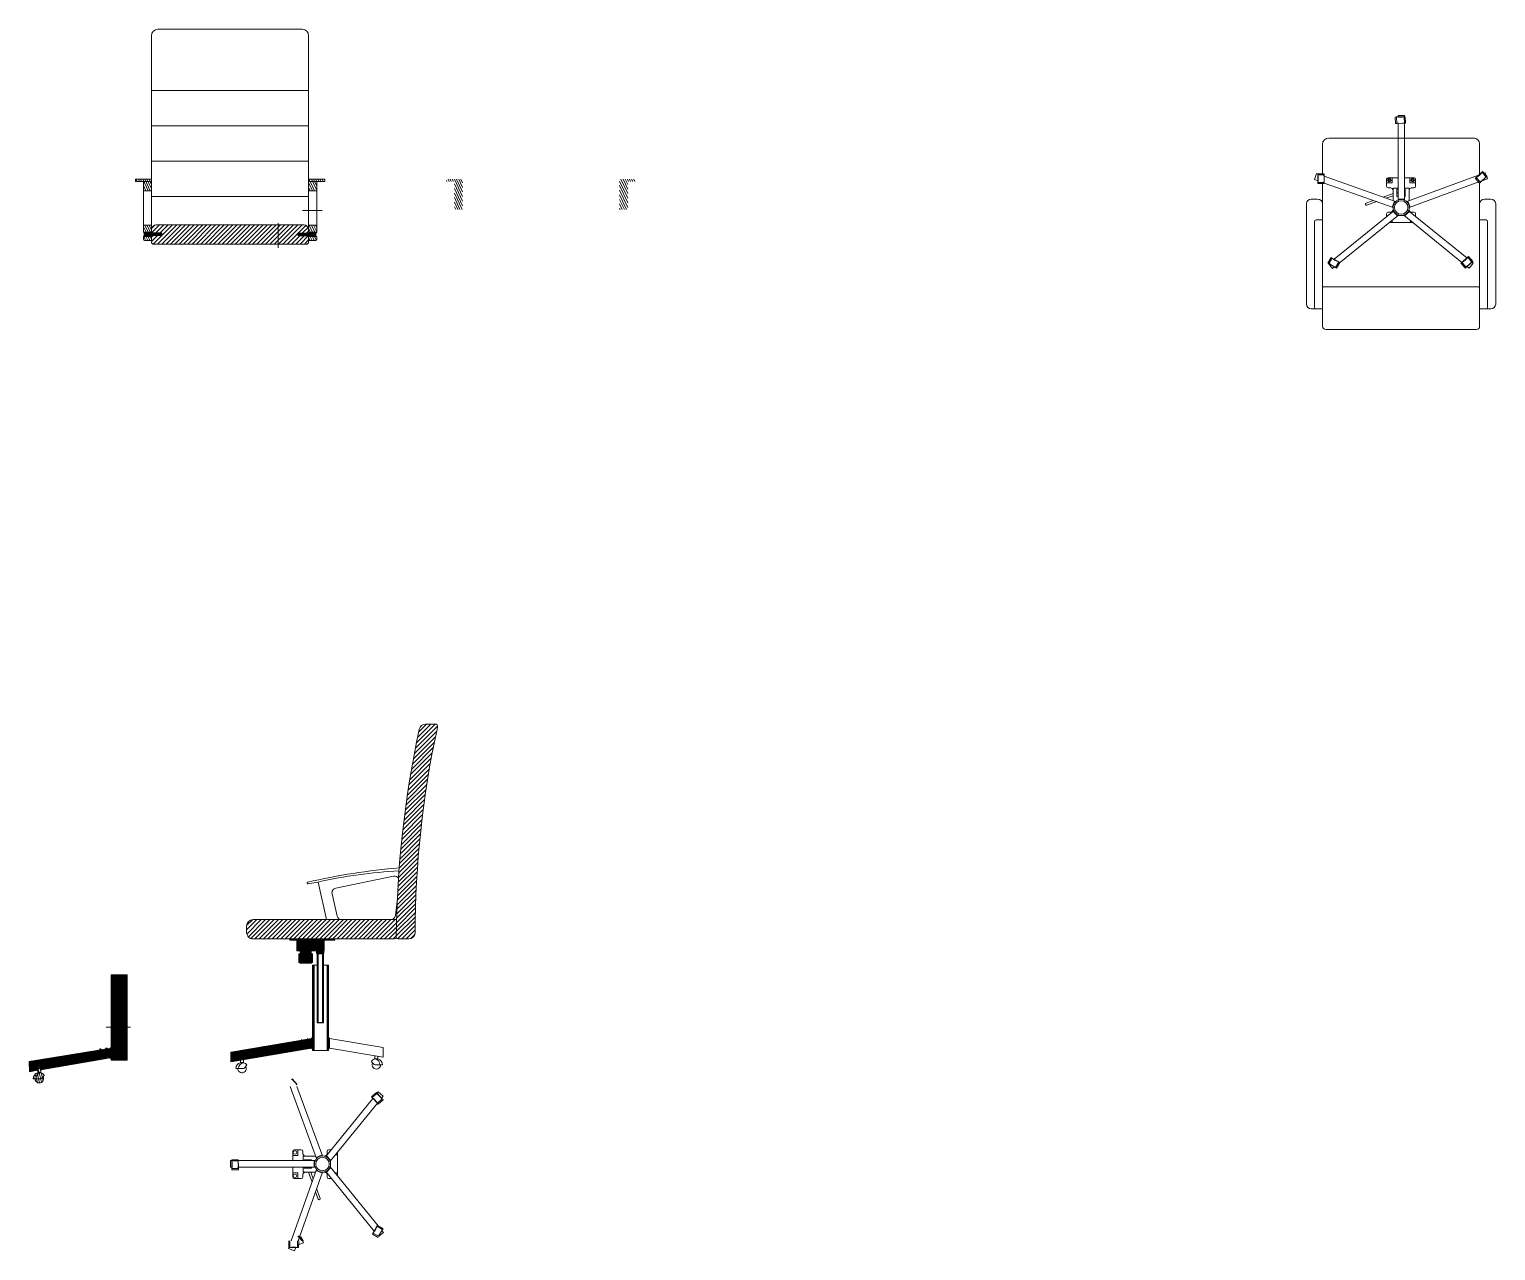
# Model space of a CAD drawing. Header units: millimetres. Extents: x 1212 to 3396, y 780 to 1892.
# Drawn here: x 2328.7 to 2785.8, y 796.3 to 1177.1 of the extents above; entities that cross this region are included whole.
import ezdxf

# ---------------------------------------------------------------- set-up
doc = ezdxf.new("R2010")
doc.units = ezdxf.units.MM
doc.linetypes.add('TRATTOPUNTO', pattern=[25.4, 12.7, -6.35, 0, -6.35])
for name, color, linetype, lineweight in [('A-FURN', 2, 'Continuous', 18), ('LINEE', 250, 'Continuous', 18), ('LINEE DI SEZIONE', 12, 'Continuous', 15)]:
    doc.layers.add(name, color=color, linetype=linetype, lineweight=lineweight)
doc.layers.add('DETTAGLI', color=4, linetype='TRATTOPUNTO')
pattern_1 = [(45, (302.1382, -89.3226), (-0.6735192, 0.6735192), [])]

msp = doc.modelspace()

# ---------------------------------------------------------------- hatches: boundary and pattern name
at = {"layer": 'LINEE DI SEZIONE', "transparency": 33554687}
h = msp.add_hatch(dxfattribs=at)
h.set_pattern_fill('ANSI31', color=256, scale=0.19, angle=70)
h.set_pattern_definition([(115, (120.4177, -130.47573), (-0.54673017, -0.25494447), [])])
h.paths.add_polyline_path([(2364.23, 1116.11), (2364.23, 1113.83), (2366.73, 1113.83), (2366.73, 1114.63), (2366.73, 1116.11)])
h.paths.add_polyline_path([(2366.73, 1112.52), (2364.23, 1112.52), (2364.23, 1111.6, 0.414214), (2364.53, 1111.3), (2366.73, 1111.3)])
h.paths.add_polyline_path([(2366.73, 1129.67), (2364.23, 1129.67), (2364.23, 1126.79), (2366.73, 1126.79)])
h.paths.add_polyline_path([(2366.73, 1130.37), (2361.73, 1130.37), (2361.73, 1129.67), (2366.73, 1129.67)])
h.paths.add_polyline_path([(2418.23, 1116.11), (2415.73, 1116.11), (2415.73, 1114.63), (2415.73, 1113.83), (2418.23, 1113.83)])
h.paths.add_polyline_path([(2418.23, 1112.52), (2415.73, 1112.52), (2415.73, 1111.3), (2417.93, 1111.3, 0.414214), (2418.23, 1111.6)])
h.paths.add_polyline_path([(2418.23, 1129.67), (2415.73, 1129.67), (2415.73, 1126.79), (2418.23, 1126.79)])
h.paths.add_polyline_path([(2420.73, 1130.37), (2415.73, 1130.37), (2415.73, 1129.67), (2420.73, 1129.67)])
h.paths.add_polyline_path([(2463.68, 1129.67), (2461.18, 1129.67), (2461.18, 1120.97), (2463.68, 1120.97)])
h.paths.add_polyline_path([(2463.68, 1130.37), (2458.68, 1130.37), (2458.68, 1129.67), (2463.68, 1129.67)])
h.paths.add_polyline_path([(2517.68, 1130.37), (2512.68, 1130.37), (2512.68, 1129.67), (2517.68, 1129.67)])
h.paths.add_polyline_path([(2515.18, 1129.67), (2512.68, 1129.67), (2512.68, 1120.97), (2515.18, 1120.97)])
h = msp.add_hatch(dxfattribs=at)
h.set_pattern_fill('ANSI31', color=256, scale=0.3)
h.set_pattern_definition([(45, (120.4177, -130.4757), (-0.6735192, 0.6735192), [])])
h.paths.add_polyline_path([(2415.73, 1114.63, 0.414214), (2414.23, 1116.13), (2368.23, 1116.13, 0.414214), (2366.73, 1114.63), (2366.73, 1113.52), (2370, 1113.52), (2370, 1112.83), (2366.73, 1112.83), (2366.73, 1112.62), (2366.73, 1110.82, 0.414286), (2367.43, 1110.12), (2415.03, 1110.13, 0.414142), (2415.73, 1110.83), (2415.73, 1112.52), (2415.73, 1112.62), (2415.73, 1112.83), (2413.16, 1112.83), (2412.46, 1112.83), (2412.46, 1113.52), (2415.73, 1113.52), (2415.73, 1113.72), (2415.73, 1113.83)])
at = {"layer": 'LINEE DI SEZIONE'}
h = msp.add_hatch(dxfattribs=at)
h.set_pattern_fill('ANSI31', color=256, scale=0.3)
h.set_pattern_definition(pattern_1)
h.paths.add_polyline_path([(2455.75, 958.84), (2455.9, 959.68, 0.467687), (2455.21, 960.5), (2452.17, 960.5, 0.352514), (2450.22, 958.93), (2450.2, 958.84, 0.049744), (2443.03, 894.04, 0.414214), (2443.53, 893.54), (2446.95, 893.54, 0.383262), (2448.94, 895.33, -0.05281)])
h = msp.add_hatch(dxfattribs=at)
h.set_pattern_fill('ANSI31', color=256, scale=0.3)
h.set_pattern_definition(pattern_1)
h.paths.add_polyline_path([(2443.13, 899.53), (2441.4, 899.53, -0.020374), (2441.28, 899.53), (2426.09, 899.53, -0.022356), (2425.96, 899.53), (2398.39, 899.53, 0.414214), (2396.39, 897.53), (2396.39, 895.53, 0.414283), (2398.39, 893.53), (2410.29, 893.53), (2412.03, 893.53), (2420.58, 893.54), (2422.67, 893.52), (2423.86, 893.53), (2442.53, 893.54, 0.414145), (2443.03, 894.04), (2443.03, 894.04, -0.004178)])
h = msp.add_hatch(dxfattribs=at)
h.set_pattern_fill('ANSI31', color=256, scale=0.1, angle=90)
h.paths.add_polyline_path([(2423.86, 893.53), (2422.67, 893.52), (2420.58, 893.54), (2420.58, 893.16), (2422.67, 893.16), (2423.86, 893.16)])
h.paths.add_polyline_path([(2412.03, 893.53), (2410.29, 893.53), (2409.9, 893.53), (2409.9, 893.15), (2410.26, 893.15), (2410.29, 893.15), (2411.18, 893.15), (2412.03, 893.15)])
h = msp.add_hatch(dxfattribs=at)
h.set_pattern_fill('ANSI31', color=256, scale=0.1, angle=90)
h.paths.add_polyline_path([(2420.51, 889.78), (2418.21, 889.78), (2418.21, 889.07), (2420.51, 889.07)])
h.paths.add_polyline_path([(2420.51, 889.07), (2418.21, 889.07), (2418.36, 888.9), (2420.36, 888.9)])
h.paths.add_polyline_path([(2416.45, 889.26), (2416.57, 889.38), (2416.45, 889.51), (2416.57, 889.64), (2416.45, 889.79), (2413.21, 889.79), (2413.08, 889.64), (2413.21, 889.51), (2413.08, 889.38), (2413.21, 889.26), (2413.08, 889.15), (2413.21, 889.04), (2413.08, 888.95), (2413.21, 888.84), (2416.45, 888.84), (2416.57, 888.95), (2416.45, 889.04), (2416.57, 889.15)])
h.paths.add_polyline_path([(2416.95, 888.84), (2416.71, 888.84), (2416.71, 886.24), (2416.95, 886.24)])
h.paths.add_polyline_path([(2416.71, 888.84), (2416.31, 888.84), (2416.31, 886.24), (2416.71, 886.24)])
h.paths.add_polyline_path([(2416.31, 888.84), (2415.91, 888.84), (2415.91, 886.24), (2416.31, 886.24)])
h.paths.add_polyline_path([(2415.91, 888.84), (2415.51, 888.84), (2415.51, 886.24), (2415.91, 886.24)])
h.paths.add_polyline_path([(2415.51, 888.84), (2415.11, 888.84), (2415.11, 886.24), (2415.51, 886.24)])
h.paths.add_polyline_path([(2415.11, 888.84), (2414.71, 888.84), (2414.71, 886.24), (2415.11, 886.24)])
h.paths.add_polyline_path([(2414.71, 888.84), (2414.31, 888.84), (2414.31, 886.24), (2414.71, 886.24)])
h.paths.add_polyline_path([(2414.31, 888.84), (2413.91, 888.84), (2413.91, 886.24), (2414.31, 886.24)])
h.paths.add_polyline_path([(2413.91, 888.84), (2413.51, 888.84), (2413.51, 886.24), (2413.91, 886.24)])
h.paths.add_polyline_path([(2413.51, 888.84), (2413.21, 888.84), (2413.11, 888.84), (2413.11, 886.24), (2413.51, 886.24)])
h.paths.add_polyline_path([(2413.11, 888.84), (2412.71, 888.84), (2412.71, 886.24), (2413.11, 886.24)])
h.paths.add_polyline_path([(2416.95, 886.24), (2416.71, 886.24), (2416.31, 886.24), (2415.91, 886.24), (2415.51, 886.24), (2412.71, 886.24), (2413.13, 886), (2416.52, 886)])
h.paths.add_polyline_path([(2420.58, 893.54), (2412.03, 893.53), (2412.03, 889.79), (2420.58, 889.79)])
h = msp.add_hatch(dxfattribs=at)
h.set_pattern_fill('ANSI31', color=256, scale=0.1, angle=90)
h.paths.add_polyline_path([(2420.36, 888.9), (2420.06, 888.9), (2420.06, 867.51), (2420.36, 867.51)])
h.paths.add_polyline_path([(2418.66, 888.9), (2418.36, 888.9), (2418.36, 867.51), (2418.66, 867.51)])
h.paths.add_polyline_path([(2420.36, 867.51), (2418.36, 867.51), (2418.52, 867.34), (2420.21, 867.34)])
h = msp.add_hatch(dxfattribs=at)
h.set_pattern_fill('ANSI31', color=256, scale=0.1, angle=90)
h.paths.add_polyline_path([(2359.19, 882.31), (2354.19, 882.31), (2354.19, 855.71), (2359.19, 855.71)])
h = msp.add_hatch(dxfattribs=at)
h.set_pattern_fill('ANSI31', color=256, scale=0.1, angle=90)
h.paths.add_polyline_path([(2417.45, 885.38), (2416.95, 885.38), (2416.95, 858.77), (2417.45, 858.77)])
h.paths.add_polyline_path([(2421.95, 885.38), (2421.45, 885.38), (2421.45, 858.77), (2421.95, 858.77)])
h = msp.add_hatch(dxfattribs=at)
h.set_pattern_fill('ANSI31', color=256, scale=0.1, angle=90)
h.paths.add_polyline_path([(2349.86, 858.19), (2350.57, 858.31), (2350.53, 858.57), (2350.44, 858.56), (2350.41, 858.76), (2350.32, 858.84), (2329.48, 855.48), (2329.48, 852.26), (2331.24, 852.56), (2331.24, 852.97, 0.297493), (2331.24, 853.08), (2331.24, 853.43), (2332.29, 853.61), (2332.29, 853.24, 0.304606), (2332.29, 853.13), (2332.29, 852.74), (2353.86, 856.41), (2354.19, 856.15), (2354.19, 856.25), (2353.86, 856.5), (2353.86, 856.55), (2350.23, 855.93)])
h.paths.add_polyline_path([(2352.31, 858.86), (2352.27, 859.07), (2352.19, 859.14), (2351.27, 858.99), (2351.21, 858.89), (2351.25, 858.69), (2351.15, 858.67), (2351.19, 858.41), (2352.44, 858.61), (2352.39, 858.88)])
h.paths.add_polyline_path([(2353.86, 859.31), (2354.19, 859.7), (2354.19, 859.8), (2353.86, 859.41), (2353.14, 859.29), (2353.08, 859.19), (2353.11, 858.99), (2353.02, 858.98), (2353.06, 858.71), (2353.86, 858.84)])
h = msp.add_hatch(dxfattribs=at)
h.set_pattern_fill('ANSI31', color=256, scale=0.1, angle=90)
h.paths.add_polyline_path([(2354.19, 859.7), (2353.86, 859.31), (2353.86, 856.5), (2354.19, 856.25)])
h = msp.add_hatch(dxfattribs=at)
h.set_pattern_fill('ANSI31', color=256, scale=0.1, angle=90)
h.paths.add_polyline_path([(2416.62, 862.47), (2391.46, 858.19), (2391.46, 855.19), (2416.62, 859.45)])
h.paths.add_polyline_path([(2416.95, 862.84), (2416.62, 862.45), (2416.62, 859.45), (2416.95, 859.2)])
h.paths.add_polyline_path([(2422.28, 862.47), (2421.95, 862.86), (2421.95, 859.21), (2422.28, 859.47)])
h = msp.add_hatch(dxfattribs=at)
h.set_pattern_fill('ANSI31', color=256, scale=0.1, angle=90)
h.paths.add_polyline_path([(2329.48, 855.48), (2328.65, 855.35), (2328.69, 852.12), (2329.48, 852.26)])
h = msp.add_hatch(dxfattribs=at)
h.set_pattern_fill('ANSI31', color=256, scale=0.1)
h.paths.add_polyline_path([(2352.44, 858.61), (2351.19, 858.41), (2351.47, 856.7), (2351.55, 856.15), (2352.8, 856.37)])
h.paths.add_polyline_path([(2353.86, 858.84), (2353.06, 858.71), (2353.34, 857), (2353.42, 856.47), (2353.86, 856.55)])
h.paths.add_polyline_path([(2350.57, 858.31), (2349.86, 858.19), (2350.23, 855.93), (2350.93, 856.05)])
h = msp.add_hatch(dxfattribs=at)
h.set_pattern_fill('ANSI31', color=256, scale=0.2, angle=60)
h.paths.add_polyline_path([(2332.93, 850.55, -0.047015), (2332.24, 849.93), (2330.45, 849.93, 1.280681)])
h.paths.add_polyline_path([(2333.33, 851.04, 0.174361), (2332.26, 851.77, 0.384622), (2330.65, 849.93), (2332.24, 849.93, 0.047015), (2332.93, 850.55, 0.031842)])
h.paths.add_polyline_path([(2332.26, 853.11, 0.464499), (2332.23, 853.14), (2331.3, 852.98, 0.36559), (2331.27, 852.96), (2331.27, 851.77, -0.131548), (2332.26, 851.77)])
h.paths.add_polyline_path([(2332.26, 851.77, 0.131548), (2331.27, 851.77, 0.339512), (2329.86, 849.93), (2330.45, 849.93), (2330.65, 849.93, -0.384622)])
h.paths.add_polyline_path([(2332.26, 853.58), (2331.27, 853.41), (2331.27, 853.11, 0.464499), (2331.31, 853.08), (2332.24, 853.23, 0.365654), (2332.26, 853.26)])

# ---------------------------------------------------------------- linework, layer by layer
at = {"layer": 'A-FURN'}
for p, q in [((2366.73, 1114.63), (2366.73, 1175.12)), ((2413.73, 1177.12), (2368.73, 1177.12)), ((2415.73, 1175.12), (2415.73, 1114.63)), ((2366.73, 1158.02), (2415.73, 1158.02)), ((2754.86, 1149.79), (2754.48, 1149.78)), ((2754.48, 1149.78), (2754.54, 1147.75)), ((2754.54, 1147.75), (2754.91, 1147.76)), ((2754.86, 1149.79), (2757.27, 1149.86)), ((2754.91, 1147.76), (2754.86, 1149.79)), ((2754.91, 1147.76), (2757.33, 1147.82)), ((2757.37, 1150.21), (2755.37, 1150.21)), ((2755.37, 1150.21), (2755.37, 1149.81)), ((2755.37, 1147.77), (2755.37, 1123.92)), ((2757.57, 1149.87), (2757.27, 1149.86)), ((2757.33, 1147.82), (2757.27, 1149.86)), ((2757.63, 1147.83), (2757.33, 1147.82)), ((2757.37, 1150.21), (2757.37, 1149.86)), ((2757.37, 1147.82), (2757.37, 1123.86)), ((2757.63, 1147.83), (2757.57, 1149.87)), ((2366.73, 1147.02), (2415.73, 1147.02)), ((2366.73, 1136.02), (2415.73, 1136.02)), ((2361.73, 1130.37), (2366.73, 1130.37)), ((2361.73, 1129.67), (2361.73, 1130.37)), ((2361.73, 1129.67), (2366.73, 1129.67)), ((2364.23, 1113.83), (2364.23, 1129.67)), ((2420.73, 1130.37), (2415.73, 1130.37)), ((2415.73, 1129.67), (2420.73, 1129.67)), ((2418.23, 1113.83), (2418.23, 1129.67)), ((2420.73, 1129.67), (2420.73, 1130.37)), ((2729.95, 1132.14), (2729.28, 1130.25)), ((2729.28, 1130.25), (2730.38, 1129.86)), ((2729.95, 1132.14), (2730.29, 1132.02)), ((2730.28, 1129.38), (2730.29, 1131.79)), ((2730.28, 1129.38), (2730.28, 1129)), ((2732.32, 1129.38), (2730.28, 1129.38)), ((2730.29, 1132.09), (2730.29, 1131.79)), ((2732.32, 1132.09), (2730.29, 1132.09)), ((2732.32, 1131.79), (2730.29, 1131.79)), ((2731.75, 1129.38), (2731.77, 1129.37)), ((2732.32, 1132.09), (2732.32, 1131.79)), ((2732.32, 1129.38), (2732.32, 1131.79)), ((2732.32, 1131.3), (2754.57, 1123.41)), ((2732.32, 1129), (2732.32, 1129.38)), ((2732.32, 1129.17), (2753.77, 1121.57)), ((2751.77, 1130.37), (2751.77, 1128.17)), ((2751.77, 1129.28), (2753.52, 1129.28)), ((2755.37, 1130.87), (2752.27, 1130.87)), ((2753.52, 1129.28), (2753.52, 1130.87)), ((2760.27, 1130.87), (2757.37, 1130.87)), ((2780.44, 1131.64), (2758.04, 1123.42)), ((2780.48, 1129.53), (2758.82, 1121.57)), ((2758.99, 1129.28), (2758.99, 1130.87)), ((2760.74, 1129.28), (2758.99, 1129.28)), ((2760.77, 1130.37), (2760.77, 1128.17)), ((2779.69, 1130.97), (2779.41, 1130.71)), ((2779.41, 1130.71), (2780.77, 1129.2)), ((2779.69, 1130.97), (2781.48, 1132.59)), ((2781.05, 1129.46), (2779.69, 1130.97)), ((2780.77, 1129.2), (2781.05, 1129.46)), ((2781.05, 1129.46), (2782.85, 1131.08)), ((2781.71, 1132.79), (2781.48, 1132.59)), ((2782.85, 1131.08), (2781.48, 1132.59)), ((2783.21, 1130.53), (2781.51, 1129.91)), ((2783.07, 1131.28), (2781.71, 1132.79)), ((2782.52, 1132.41), (2782.17, 1132.28)), ((2782.85, 1131.52), (2782.52, 1132.41)), ((2783.07, 1131.28), (2782.85, 1131.08)), ((2783.21, 1130.53), (2782.97, 1131.19)), ((2364.23, 1126.79), (2366.73, 1126.79)), ((2366.73, 1125.02), (2415.73, 1125.02)), ((2415.73, 1126.79), (2418.23, 1126.79)), ((2730.28, 1129), (2732.32, 1129)), ((2753.77, 1125.92), (2750.66, 1124.83)), ((2751.66, 1124.46), (2753.77, 1125.2)), ((2752.27, 1127.67), (2753.12, 1127.67)), ((2753.12, 1127.67), (2752.27, 1127.67)), ((2753.77, 1127.59), (2753.77, 1123.7)), ((2753.77, 1127.59), (2755.37, 1127.59)), ((2757.37, 1127.59), (2758.77, 1127.59)), ((2758.77, 1123.69), (2758.77, 1127.59)), ((2759.41, 1127.67), (2760.27, 1127.67)), ((2726.77, 1122.71), (2726.77, 1091.47)), ((2730.27, 1124.21), (2728.27, 1124.21)), ((2731.77, 1117.7), (2731.77, 1122.71)), ((2735.39, 1105.47), (2754.01, 1120.52)), ((2745.19, 1122.59), (2745.21, 1122.51)), ((2747.61, 1123.76), (2745.37, 1122.97)), ((2745.6, 1122.33), (2748.63, 1123.4)), ((2753.12, 1120.12), (2752.27, 1120.12)), ((2754.27, 1123.52), (2753.47, 1121.68)), ((2755.21, 1118.99), (2753.76, 1120.32)), ((2753.77, 1121.58), (2753.77, 1120.31)), ((2757.37, 1124.18), (2755.37, 1124.18)), ((2757.38, 1118.99), (2758.86, 1120.37)), ((2759.12, 1121.68), (2758.34, 1123.53)), ((2776.75, 1105.83), (2758.61, 1120.57)), ((2758.77, 1120.44), (2758.77, 1121.07)), ((2760.27, 1120.12), (2759.41, 1120.12)), ((2759.41, 1120.12), (2760.27, 1120.12)), ((2780.77, 1122.71), (2780.77, 1117.7)), ((2782.27, 1124.21), (2784.27, 1124.21)), ((2785.77, 1122.71), (2785.77, 1091.47)), ((2364.23, 1116.11), (2366.73, 1116.11)), ((2414.23, 1116.13), (2368.23, 1116.13)), ((2415.73, 1116.11), (2418.23, 1116.11)), ((2729.27, 1117.2), (2729.27, 1090.47)), ((2731.77, 1117.7), (2729.77, 1117.7)), ((2736.98, 1104.18), (2755.46, 1119.19)), ((2751.77, 1118.71), (2751.77, 1119.62)), ((2752.67, 1116.92), (2759.92, 1116.92)), ((2753.51, 1117.61), (2753.51, 1116.92)), ((2755.26, 1119.03), (2757.33, 1119.03)), ((2775.25, 1104.47), (2757.13, 1119.19)), ((2759.17, 1116.92), (2759.17, 1117.53)), ((2760.77, 1118.82), (2760.77, 1119.62)), ((2780.77, 1117.7), (2782.77, 1117.7)), ((2783.27, 1117.2), (2783.27, 1090.47)), ((2364.23, 1112.52), (2364.23, 1111.6)), ((2364.53, 1111.3), (2366.73, 1111.3)), ((2366.73, 1114.63), (2366.73, 1113.72)), ((2366.73, 1110.82), (2366.73, 1112.83)), ((2415.73, 1113.52), (2412.46, 1113.52)), ((2412.46, 1113.52), (2412.46, 1112.83)), ((2412.46, 1112.83), (2415.73, 1112.83)), ((2415.73, 1113.83), (2415.73, 1114.63)), ((2415.73, 1113.83), (2418.23, 1113.83)), ((2418.09, 1113.72), (2415.73, 1113.72)), ((2415.73, 1113.72), (2415.73, 1113.52)), ((2415.73, 1112.83), (2415.73, 1112.62)), ((2418.1, 1112.62), (2415.73, 1112.62)), ((2415.73, 1110.83), (2415.73, 1112.52)), ((2415.73, 1112.52), (2418.23, 1112.52)), ((2415.73, 1111.3), (2417.93, 1111.3)), ((2418.23, 1113.83), (2418.09, 1113.72)), ((2418.1, 1112.62), (2418.23, 1112.52)), ((2418.23, 1111.6), (2418.23, 1112.52)), ((2367.43, 1110.12), (2415.03, 1110.13)), ((2777.25, 1106.28), (2777.03, 1106.08)), ((2778.62, 1104.77), (2777.25, 1106.28)), ((2734.46, 1106.01), (2733.44, 1104.25)), ((2733.44, 1104.25), (2733.76, 1104.06)), ((2733.67, 1104.07), (2733.7, 1104.1)), ((2734.93, 1102.52), (2733.67, 1104.07)), ((2733.76, 1104.06), (2734.79, 1105.82)), ((2733.76, 1104.06), (2735.85, 1102.84)), ((2734.79, 1105.82), (2734.46, 1106.01)), ((2734.79, 1105.82), (2736.88, 1104.6)), ((2734.93, 1102.52), (2735.55, 1103.02)), ((2735.85, 1102.84), (2736.88, 1104.6)), ((2736.11, 1102.69), (2735.85, 1102.84)), ((2736.11, 1102.69), (2737.14, 1104.45)), ((2737.14, 1104.45), (2736.88, 1104.6)), ((2775.23, 1104.46), (2774.95, 1104.21)), ((2774.95, 1104.21), (2776.32, 1102.7)), ((2775.23, 1104.46), (2777.03, 1106.08)), ((2776.6, 1102.95), (2775.23, 1104.46)), ((2776.32, 1102.7), (2776.6, 1102.95)), ((2776.6, 1102.95), (2778.39, 1104.57)), ((2777.49, 1102.66), (2776.85, 1103.18)), ((2778.39, 1104.57), (2777.03, 1106.08)), ((2777.4, 1103.67), (2777.52, 1103.78)), ((2777.49, 1102.66), (2778.75, 1104.21)), ((2778.75, 1104.21), (2778.35, 1104.53)), ((2778.39, 1104.57), (2778.62, 1104.77)), ((2731.77, 1096.34), (2731.77, 1097.34)), ((2780.77, 1097.34), (2780.77, 1096.34)), ((2731.77, 1096.34), (2731.77, 1084.57)), ((2732.27, 1096.84), (2732.27, 1096.84)), ((2780.27, 1096.84), (2780.27, 1096.84)), ((2780.77, 1084.57), (2780.77, 1096.34)), ((2728.27, 1089.97), (2729.77, 1089.97)), ((2729.77, 1089.97), (2731.77, 1089.97)), ((2782.77, 1089.97), (2780.77, 1089.97)), ((2784.27, 1089.97), (2782.77, 1089.97)), ((2732.77, 1083.57), (2779.77, 1083.57)), ((2452.17, 960.5), (2455.21, 960.5)), ((2450.2, 958.84), (2450.22, 958.93)), ((2455.75, 958.84), (2455.9, 959.68)), ((2415.4, 910.65), (2418.74, 911.27)), ((2421.33, 899.53), (2418.74, 911.27)), ((2442.22, 913.07), (2424.19, 909.38)), ((2424.63, 900.66), (2423.04, 907.58)), ((2442.77, 900.82), (2443.38, 906.01)), ((2396.39, 895.53), (2396.39, 897.53)), ((2398.39, 899.53), (2443.13, 899.53)), ((2398.39, 893.53), (2410.29, 893.53)), ((2409.9, 893.15), (2409.9, 893.53)), ((2409.9, 893.15), (2410.26, 893.15)), ((2410.26, 893.15), (2410.29, 893.15)), ((2412.03, 893.53), (2410.29, 893.53)), ((2411.18, 893.15), (2410.29, 893.15)), ((2411.18, 893.15), (2412.03, 893.15)), ((2422.67, 893.52), (2420.58, 893.54)), ((2423.86, 893.16), (2420.58, 893.16)), ((2422.67, 893.16), (2420.58, 893.16)), ((2420.58, 891.42), (2420.58, 892.09)), ((2423.86, 893.53), (2422.63, 893.52)), ((2442.53, 893.54), (2423.86, 893.53)), ((2423.86, 893.53), (2423.86, 893.16)), ((2443.03, 895.71), (2443.03, 894.04)), ((2443.53, 893.54), (2446.95, 893.54)), ((2412.71, 888.84), (2416.95, 888.84)), ((2413.11, 888.84), (2413.11, 886.24)), ((2413.51, 888.84), (2413.51, 886.24)), ((2413.91, 888.84), (2413.91, 886.24)), ((2414.31, 888.84), (2414.31, 886.24)), ((2414.71, 888.84), (2414.71, 886.24)), ((2415.11, 888.84), (2415.11, 886.24)), ((2415.51, 888.84), (2415.51, 886.24)), ((2415.91, 888.84), (2415.91, 886.24)), ((2416.31, 888.84), (2416.31, 886.24)), ((2416.71, 888.84), (2416.71, 886.24)), ((2418.36, 888.9), (2418.21, 889.07)), ((2418.36, 867.51), (2418.36, 888.9)), ((2420.36, 888.9), (2418.36, 888.9)), ((2418.66, 867.51), (2418.66, 888.9)), ((2420.06, 867.51), (2420.06, 888.9)), ((2420.51, 889.07), (2420.36, 888.9)), ((2420.36, 867.51), (2420.36, 888.9)), ((2354.19, 855.71), (2354.19, 882.31)), ((2359.19, 882.31), (2359.19, 855.71)), ((2412.71, 886.24), (2416.95, 886.24)), ((2412.71, 886.24), (2413.13, 886)), ((2416.95, 886.24), (2416.52, 886)), ((2416.95, 885.38), (2416.95, 858.77)), ((2416.95, 885.38), (2418.36, 885.38)), ((2417.45, 885.38), (2417.45, 858.77)), ((2420.36, 885.38), (2421.95, 885.38)), ((2421.45, 885.38), (2421.45, 858.77)), ((2421.95, 858.77), (2421.95, 885.38)), ((2418.36, 867.51), (2418.52, 867.34)), ((2420.21, 867.34), (2418.52, 867.34)), ((2420.06, 867.51), (2418.66, 867.51)), ((2420.36, 867.51), (2420.21, 867.34)), ((2354.19, 859.8), (2353.86, 859.41)), ((2354.19, 859.7), (2353.86, 859.31)), ((2416.95, 862.84), (2416.62, 862.45)), ((2416.62, 862.45), (2416.62, 859.45)), ((2416.62, 859.45), (2416.95, 859.2)), ((2421.95, 862.86), (2422.28, 862.47)), ((2422.28, 859.47), (2421.95, 859.21)), ((2422.28, 862.47), (2422.28, 859.47)), ((2438.96, 856.63), (2438.96, 859.63)), ((2328.65, 855.35), (2350.32, 858.84)), ((2328.69, 852.12), (2328.65, 855.35)), ((2353.86, 856.41), (2332.29, 852.74)), ((2350.57, 858.31), (2349.86, 858.19)), ((2350.23, 855.93), (2349.86, 858.19)), ((2353.86, 856.55), (2350.23, 855.93)), ((2350.32, 858.84), (2350.41, 858.76)), ((2350.57, 858.31), (2350.93, 856.05)), ((2352.44, 858.61), (2351.19, 858.41)), ((2351.19, 858.41), (2351.55, 856.15)), ((2351.27, 858.99), (2351.21, 858.89)), ((2352.19, 859.14), (2352.27, 859.07)), ((2352.44, 858.61), (2352.8, 856.37)), ((2353.86, 858.84), (2353.06, 858.71)), ((2353.06, 858.71), (2353.42, 856.47)), ((2353.14, 859.29), (2353.08, 859.19)), ((2353.86, 859.31), (2353.86, 856.5)), ((2353.86, 856.5), (2354.19, 856.25)), ((2353.86, 856.41), (2354.19, 856.15)), ((2359.19, 855.71), (2354.19, 855.71)), ((2394.44, 855.7), (2394.44, 854.93)), ((2395.43, 854.93), (2395.43, 855.86)), ((2416.95, 858.77), (2418.13, 858.77)), ((2418.13, 858.77), (2421.95, 858.77)), ((2436.33, 857.08), (2436.33, 856.12)), ((2437.32, 856.12), (2437.32, 856.91)), ((2331.24, 852.56), (2328.69, 852.12)), ((2332.29, 853.61), (2331.24, 853.43)), ((2331.24, 853.08), (2331.24, 853.43)), ((2331.24, 852.56), (2331.24, 852.97)), ((2332.26, 853.58), (2331.27, 853.41)), ((2331.27, 853.11), (2331.27, 853.41)), ((2331.27, 852.96), (2331.27, 851.77)), ((2332.23, 853.14), (2331.3, 852.98)), ((2332.24, 853.23), (2331.31, 853.08)), ((2332.26, 853.58), (2332.26, 853.26)), ((2332.26, 853.11), (2332.26, 851.77)), ((2332.29, 853.24), (2332.29, 853.61)), ((2332.29, 852.74), (2332.29, 853.13)), ((2393.02, 853.08), (2393.62, 853.08)), ((2393.62, 853.08), (2395.41, 853.08)), ((2438.15, 854.27), (2436.35, 854.27)), ((2438.15, 854.27), (2438.74, 854.27)), ((2330.45, 849.93), (2329.86, 849.93)), ((2330.45, 849.93), (2332.24, 849.93)), ((2409.97, 847.48), (2418.19, 825.09)), ((2412.16, 848.1), (2410.54, 849.89)), ((2412.08, 847.53), (2420.04, 825.86)), ((2436.84, 845.66), (2435.33, 844.3)), ((2437.04, 845.44), (2436.84, 845.66)), ((2437.4, 845.8), (2437.08, 845.4)), ((2438.96, 844.54), (2437.4, 845.8)), ((2435.78, 843.8), (2421.04, 825.65)), ((2437.14, 842.3), (2422.42, 824.18)), ((2435.33, 844.3), (2435.53, 844.07)), ((2437.04, 845.44), (2435.53, 844.07)), ((2437.15, 842.28), (2435.53, 844.07)), ((2438.66, 843.64), (2437.04, 845.44)), ((2438.66, 843.64), (2437.15, 842.28)), ((2437.15, 842.28), (2437.4, 842)), ((2437.4, 842), (2438.91, 843.36)), ((2437.94, 844.44), (2437.83, 844.57)), ((2438.96, 844.54), (2438.44, 843.89)), ((2438.91, 843.36), (2438.66, 843.64)), ((2411.25, 827.81), (2413.44, 827.81)), ((2412.34, 827.79), (2412.34, 826.04)), ((2422.8, 827.81), (2422, 827.81)), ((2391.4, 824.41), (2391.4, 822.41)), ((2391.4, 824.41), (2391.75, 824.41)), ((2393.78, 824.68), (2391.75, 824.62)), ((2391.75, 824.62), (2391.75, 824.32)), ((2393.79, 824.37), (2391.75, 824.32)), ((2391.82, 821.9), (2391.75, 824.32)), ((2393.78, 824.68), (2393.79, 824.37)), ((2393.79, 824.41), (2417.76, 824.41)), ((2393.86, 821.96), (2393.79, 824.37)), ((2410.75, 827.31), (2410.75, 824.41)), ((2412.34, 826.04), (2410.75, 826.04)), ((2413.94, 826.46), (2413.94, 827.31)), ((2417.93, 825.81), (2414.03, 825.81)), ((2414.03, 824.41), (2414.03, 825.81)), ((2417.44, 824.41), (2417.44, 822.41)), ((2419.93, 826.16), (2418.08, 825.39)), ((2421.17, 825.81), (2420.55, 825.81)), ((2422.62, 824.42), (2421.25, 825.9)), ((2421.5, 827.31), (2421.5, 826.46)), ((2421.5, 826.46), (2421.5, 827.31)), ((2422.58, 822.31), (2422.58, 824.38)), ((2424.69, 826.22), (2424.08, 826.22)), ((2424.69, 819.71), (2424.69, 826.97)), ((2391.4, 822.41), (2391.81, 822.41)), ((2393.86, 821.96), (2391.82, 821.9)), ((2391.82, 821.9), (2391.83, 821.52)), ((2391.83, 821.52), (2393.87, 821.58)), ((2393.84, 822.41), (2417.69, 822.41)), ((2393.87, 821.58), (2393.86, 821.96)), ((2410.32, 799.37), (2418.2, 821.62)), ((2410.75, 822.41), (2410.75, 819.31)), ((2412.34, 820.57), (2410.75, 820.57)), ((2411.25, 818.81), (2413.44, 818.81)), ((2412.34, 818.82), (2412.34, 820.57)), ((2412.44, 799.37), (2420.04, 820.82)), ((2413.94, 819.31), (2413.94, 820.17)), ((2413.94, 820.17), (2413.94, 819.31)), ((2414.03, 820.81), (2414.03, 822.41)), ((2414.03, 820.81), (2417.91, 820.81)), ((2415.7, 820.81), (2416.79, 817.71)), ((2417.15, 818.7), (2416.41, 820.81)), ((2418.09, 821.32), (2419.93, 820.52)), ((2420.04, 820.81), (2421.3, 820.81)), ((2436.15, 802.44), (2421.09, 821.05)), ((2422.62, 822.26), (2421.29, 820.8)), ((2421.5, 820.17), (2421.5, 819.31)), ((2422.9, 818.81), (2422, 818.81)), ((2437.43, 804.03), (2422.42, 822.51)), ((2424, 820.56), (2424.69, 820.56)), ((2417.86, 814.66), (2418.65, 812.42)), ((2419.28, 812.64), (2418.22, 815.68)), ((2419.03, 812.23), (2419.1, 812.26)), ((2413.77, 799.28), (2412.4, 800.8)), ((2413.99, 799.49), (2412.63, 801)), ((2413.44, 800.62), (2413.09, 800.49)), ((2413.77, 799.73), (2413.44, 800.62)), ((2435.79, 801.83), (2435.6, 801.51)), ((2435.6, 801.51), (2437.36, 800.48)), ((2435.79, 801.83), (2437.01, 803.92)), ((2437.55, 800.81), (2435.79, 801.83)), ((2437.16, 804.18), (2437.01, 803.92)), ((2438.77, 802.9), (2437.01, 803.92)), ((2438.92, 803.16), (2437.16, 804.18)), ((2439.09, 801.98), (2437.54, 800.72)), ((2437.55, 800.81), (2438.77, 802.9)), ((2439.09, 801.98), (2438.59, 802.59)), ((2438.92, 803.16), (2438.77, 802.9)), ((2409.48, 796.99), (2409.6, 797.33)), ((2409.48, 796.99), (2411.36, 796.32)), ((2409.52, 799.37), (2409.52, 797.33)), ((2409.52, 797.33), (2409.82, 797.33)), ((2409.82, 799.37), (2409.82, 797.33)), ((2412.24, 797.33), (2409.82, 797.33)), ((2411.36, 796.32), (2411.75, 797.42)), ((2412.24, 799.37), (2412.24, 797.33)), ((2412.24, 797.33), (2412.61, 797.33)), ((2414.13, 798.74), (2412.43, 798.11)), ((2412.61, 797.33), (2412.62, 799.37)), ((2413.99, 799.49), (2413.77, 799.28)), ((2414.13, 798.74), (2413.89, 799.4))]:
    msp.add_line(p, q, dxfattribs=at)
at = {"layer": 'A-FURN', "linetype": 'TRATTOPUNTO', "ltscale": 0.6}
for p, q in [((2413.79, 1120.59), (2419.94, 1120.59)), ((2406.23, 1109.04), (2406.23, 1117.2)), ((2352.56, 865.97), (2360.86, 865.97))]:
    msp.add_line(p, q, dxfattribs=at)
at = {"layer": 'A-FURN'}
for points in [[(2780.77, 1131.94), (2780.77, 1141.23, 0.414214), (2778.77, 1143.23), (2733.77, 1143.23, 0.414213), (2731.77, 1141.23), (2731.77, 1132.09)], [(2731.77, 1097.34, 0.414214), (2732.27, 1096.84), (2780.27, 1096.84, 0.414214), (2780.77, 1097.34), (2780.77, 1117.03), (2780.77, 1129.21)]]:
    msp.add_lwpolyline(points, format="xyb", dxfattribs=at)
at = {"layer": 'A-FURN', "linetype": 'Continuous'}
for points in [[(2752.78, 1129.84), (2752.95, 1130.13), (2752.78, 1130.42), (2752.44, 1130.42), (2752.27, 1130.13), (2752.44, 1129.84)], [(2760.07, 1129.84), (2760.24, 1130.13), (2760.07, 1130.42), (2759.74, 1130.42), (2759.57, 1130.13), (2759.74, 1129.84)]]:
    msp.add_lwpolyline(points, close=True, dxfattribs=at)
at = {"layer": 'A-FURN'}
for points in [[(2731.77, 1129), (2731.77, 1117.03), (2731.77, 1097.34)], [(2755.37, 1124.95), (2754.99, 1124.95), (2754.99, 1127.26), (2755.37, 1127.26)], [(2757.37, 1127.26), (2757.57, 1127.26), (2757.57, 1124.95), (2757.37, 1124.95)], [(2366.73, 1113.83), (2364.23, 1113.83), (2364.36, 1113.72), (2366.73, 1113.72), (2366.73, 1113.52), (2370, 1113.52), (2370, 1112.83), (2366.73, 1112.83), (2366.73, 1112.62), (2364.36, 1112.62), (2364.23, 1112.52), (2366.73, 1112.52)], [(2412.71, 886.24), (2412.71, 888.84)], [(2413.21, 889.79), (2413.08, 889.64), (2413.21, 889.51), (2413.08, 889.38), (2413.21, 889.26), (2413.08, 889.15), (2413.21, 889.04), (2413.08, 888.95), (2413.21, 888.84)], [(2416.45, 889.79), (2416.57, 889.64), (2416.45, 889.51), (2416.57, 889.38), (2416.45, 889.26), (2416.57, 889.15), (2416.45, 889.04), (2416.57, 888.95), (2416.45, 888.84)], [(2416.95, 888.84), (2416.95, 886.24)], [(2416.52, 886), (2413.13, 886)], [(2353.14, 859.29), (2353.86, 859.41)], [(2416.62, 859.45), (2391.46, 855.19), (2391.46, 858.19), (2416.64, 862.47)], [(2438.96, 859.63), (2422.28, 862.47)], [(2422.28, 859.47), (2438.96, 856.63)], [(2351.27, 858.99), (2352.19, 859.14)], [(2414.35, 824.41), (2414.35, 824.61), (2416.66, 824.61), (2416.66, 824.41)], [(2416.66, 822.41), (2416.66, 822.03), (2414.35, 822.03), (2414.35, 822.41)]]:
    msp.add_lwpolyline(points, dxfattribs=at)
for points in [[(2412.03, 893.53), (2420.58, 893.54), (2420.58, 889.79), (2412.03, 889.79)], [(2418.21, 889.78), (2418.21, 889.07), (2420.51, 889.07), (2420.51, 889.78)]]:
    msp.add_lwpolyline(points, close=True, dxfattribs=at)
for centre, radius in [((2752.61, 1130.13), 0.549), ((2759.91, 1130.13), 0.549), ((2756.3, 1121.57), 2.52), ((2756.3, 1121.57), 2.12), ((2411.48, 826.95), 0.549), ((2420.04, 823.34), 2.52), ((2420.04, 823.34), 2.12), ((2411.48, 819.66), 0.549)]:
    msp.add_circle(centre, radius, dxfattribs=at)
at = {"layer": 'A-FURN', "linetype": 'Continuous'}
for centre in [(2752.61, 1130.13), (2759.91, 1130.13)]:
    msp.add_circle(centre, 0.481, dxfattribs=at)
at = {"layer": 'A-FURN'}
for centre, radius, start, end in [((2368.73, 1175.12), 2, 90, 180), ((2413.73, 1175.12), 2, 0, 90), ((2755.93, 1154.77), 5.09, 257.8506, 285.3177), ((2755.95, 1152.23), 4.44, 256.4893, 288.037), ((2725.34, 1130.59), 5.09, 346.2254, 13.6925), ((2727.88, 1130.54), 4.44, 344.8641, 16.4118), ((2752.27, 1130.37), 0.5, 90, 180), ((2760.27, 1130.37), 0.5, 360, 90), ((2777.27, 1135.44), 5.09, 298.3688, 325.8359), ((2778.93, 1133.53), 4.44, 297.0075, 328.5552), ((2752.27, 1128.17), 0.5, 180, 270), ((2753.12, 1127.17), 0.5, 42.7692, 90), ((2752.72, 1126.8), 1.05, 1.5411, 42.7692), ((2756.27, 1126.11), 0.997, 154.4702, 205.5298), ((2759.81, 1126.8), 1.05, 137.2308, 178.4589), ((2759.41, 1127.17), 0.5, 90, 137.2308), ((2760.27, 1128.17), 0.5, 270, 360), ((2728.27, 1122.71), 1.5, 90, 180), ((2730.27, 1122.71), 1.5, 360, 90), ((2745.47, 1122.68), 0.3, 109.3575, 199.3575), ((2745.5, 1122.61), 0.3, 199.3575, 289.3575), ((2752.27, 1119.62), 0.5, 90, 180), ((2753.12, 1120.62), 0.5, 270, 317.2308), ((2752.72, 1120.99), 1.05, 317.2308, 358.4589), ((2759.81, 1120.99), 1.05, 181.5411, 222.7692), ((2759.41, 1120.62), 0.5, 222.7692, 270), ((2760.27, 1119.62), 0.5, 360, 90), ((2782.27, 1122.71), 1.5, 90, 180), ((2784.27, 1122.71), 1.5, 360, 90), ((2368.23, 1114.63), 1.5, 90, 180), ((2414.23, 1114.63), 1.5, 0, 90), ((2729.77, 1117.2), 0.5, 90, 180), ((2782.77, 1117.2), 0.5, 360, 90), ((2364.53, 1111.6), 0.3, 180, 270), ((2367.43, 1110.82), 0.7, 180, 270.0141), ((2415.03, 1110.83), 0.7, 270.0141, 0), ((2417.93, 1111.6), 0.3, 270, 0), ((2737, 1107.31), 4.44, 224.6823, 256.23), ((2738.32, 1109.48), 5.09, 226.0436, 253.5107), ((2772.82, 1108.94), 5.09, 298.3688, 325.8359), ((2774.48, 1107.02), 4.44, 297.0075, 328.5552), ((2732.27, 1096.34), 0.5, 90, 180), ((2780.27, 1096.34), 0.5, 360, 90), ((2728.27, 1091.47), 1.5, 180, 270), ((2729.77, 1090.47), 0.5, 180, 270), ((2782.77, 1090.47), 0.5, 270, 360), ((2784.27, 1091.47), 1.5, 270, 360), ((2732.77, 1084.57), 1, 180, 270), ((2779.77, 1084.57), 1, 270, 360), ((2452.17, 958.5), 2, 90, 167.6732), ((2455.21, 959.8), 0.7, 349.7405, 90), ((2771.5, 890.51), 328.49, 167.9929, 179.384), ((2752.19, 894.93), 303.26, 167.8337, 179.9256), ((2458.31, 729.88), 186.31, 94.4124, 103.3141), ((2452.27, 761.28), 153.69, 93.1188, 102.6147), ((2415.76, 910.91), 0.447, 143.2422, 216.7578), ((2442.52, 911.6), 1.5, 35.1093, 101.5501), ((2424.5, 907.91), 1.5, 102.038, 192.9144), ((2426.02, 900.96), 1.43, 191.9158, 272.5613), ((2441.34, 900.97), 1.44, 267.6656, 354.2879), ((2398.39, 897.53), 2, 90, 180), ((2398.39, 895.53), 2, 180, 270.0141), ((2442.53, 894.04), 0.5, 270.0135, 0), ((2443.53, 894.04), 0.5, 180, 270), ((2446.95, 895.54), 2, 270.0141, 353.8797), ((2394.94, 853.08), 1.91, 104.9882, 180), ((2395.65, 853.11), 1.83, 96.7519, 180.9034), ((2394.94, 853.08), 1.91, 75.0118, 104.9882), ((2394.94, 853.08), 1.91, 35.449, 75.0118), ((2436.83, 854.27), 1.91, 104.9882, 144.551), ((2439.3, 858.23), 4.93, 215.2369, 222.532), ((2436.83, 854.27), 1.32, 151.9358, 0), ((2439.3, 858.23), 4.93, 222.532, 233.2991), ((2436.83, 854.27), 1.91, 75.0118, 104.9882), ((2436.12, 854.3), 1.83, 359.0966, 83.2481), ((2436.83, 854.27), 1.91, 0, 75.0118), ((2331.77, 849.93), 1.91, 104.9882, 180), ((2331.77, 849.93), 1.32, 180, 28.0642), ((2332.48, 849.96), 1.83, 96.7519, 180.9034), ((2331.16, 853.03), 0.101, 326.8653, 33.1347), ((2331.3, 853.11), 0.03, 180, 279.6594), ((2331.3, 852.96), 0.03, 99.6594, 179.987), ((2331.77, 849.93), 1.91, 75.0118, 104.9882), ((2331.21, 853.04), 0.101, 326.8653, 20.821), ((2332.32, 853.18), 0.0988, 146.1179, 201.2415), ((2332.23, 853.11), 0.03, 0, 99.6594), ((2332.23, 853.26), 0.03, 279.6594, 0), ((2329.3, 853.88), 4.93, 306.7009, 317.468), ((2331.77, 849.93), 1.91, 35.449, 75.0118), ((2332.37, 853.18), 0.0988, 146.1179, 213.8821), ((2329.3, 853.88), 4.93, 317.468, 324.7631), ((2394.94, 853.08), 1.32, 180, 28.0642), ((2392.46, 857.04), 4.93, 306.7009, 317.468), ((2392.46, 857.04), 4.93, 317.468, 324.7631), ((2408.08, 845.98), 4.44, 27.0075, 58.5552), ((2432.67, 839.86), 5.09, 28.3688, 55.8359), ((2434.59, 841.52), 4.44, 27.0075, 58.5552), ((2411.25, 827.31), 0.5, 90, 180), ((2413.44, 827.31), 0.5, 0, 90), ((2422, 827.31), 0.5, 90, 180), ((2386.85, 822.97), 5.09, 347.8506, 15.3177), ((2389.38, 822.99), 4.44, 346.4893, 18.037), ((2414.44, 826.46), 0.5, 180, 227.2308), ((2414.81, 826.86), 1.05, 227.2308, 268.4589), ((2420.62, 826.86), 1.05, 271.5411, 312.7692), ((2421, 826.46), 0.5, 312.7692, 0), ((2411.25, 819.31), 0.5, 180, 270), ((2413.44, 819.31), 0.5, 270, 0), ((2414.44, 820.17), 0.5, 132.7692, 180), ((2414.81, 819.77), 1.05, 91.5411, 132.7692), ((2415.51, 823.31), 0.997, 244.4702, 295.5298), ((2420.62, 819.77), 1.05, 47.2308, 88.4589), ((2421, 820.17), 0.5, 0, 47.2308), ((2422, 819.31), 0.5, 180, 270), ((2418.93, 812.52), 0.3, 199.3575, 289.3575), ((2419, 812.54), 0.3, 289.3575, 19.3575), ((2432.13, 805.37), 5.09, 316.0436, 343.5107), ((2434.3, 804.05), 4.44, 314.6823, 346.23), ((2411.02, 792.39), 5.09, 76.2254, 103.6925)]:
    msp.add_arc(centre, radius, start, end, dxfattribs=at)
at = {"layer": 'A-FURN', "linetype": 'Continuous'}
for centre, start, end in [((2369.82, 1113.49), 43.1644, 90), ((2369.82, 1112.86), 270, 316.316), ((2369.92, 1112.97), 316.316, 0), ((2353.2, 856.89), 279.1824, 315.1931)]:
    msp.add_arc(centre, 0.03, start, end, dxfattribs=at)
at = {"layer": 'DETTAGLI'}
for p, q in [((2364.69, 1113.69), (2364.69, 1112.65)), ((2365.02, 1113.52), (2365.13, 1112.83)), ((2365.17, 1113.52), (2365.28, 1112.83)), ((2365.32, 1113.52), (2365.43, 1112.83)), ((2365.47, 1113.52), (2365.58, 1112.83)), ((2365.62, 1113.52), (2365.73, 1112.83)), ((2365.77, 1113.52), (2365.88, 1112.83)), ((2365.92, 1113.52), (2366.03, 1112.83)), ((2366.07, 1113.52), (2366.18, 1112.83)), ((2366.22, 1113.52), (2366.33, 1112.83)), ((2366.37, 1113.52), (2366.48, 1112.83)), ((2366.52, 1113.52), (2366.63, 1112.83)), ((2366.67, 1113.52), (2366.78, 1112.83)), ((2366.82, 1113.52), (2366.93, 1112.83)), ((2366.97, 1113.52), (2367.08, 1112.83)), ((2367.12, 1113.52), (2367.23, 1112.83)), ((2367.27, 1113.52), (2367.38, 1112.83)), ((2367.42, 1113.52), (2367.53, 1112.83)), ((2367.57, 1113.52), (2367.68, 1112.83)), ((2367.72, 1113.52), (2367.83, 1112.83)), ((2367.72, 1113.52), (2367.83, 1112.83)), ((2367.87, 1113.52), (2367.98, 1112.83)), ((2368.02, 1113.52), (2368.13, 1112.83)), ((2368.17, 1113.52), (2368.28, 1112.83)), ((2368.32, 1113.52), (2368.43, 1112.83)), ((2368.47, 1113.52), (2368.58, 1112.83)), ((2368.62, 1113.52), (2368.73, 1112.83)), ((2368.77, 1113.52), (2368.88, 1112.83)), ((2368.92, 1113.52), (2369.03, 1112.83)), ((2369.07, 1113.52), (2369.18, 1112.83)), ((2369.22, 1113.52), (2369.33, 1112.83)), ((2369.37, 1113.52), (2369.48, 1112.83)), ((2369.52, 1113.52), (2369.63, 1112.83)), ((2369.67, 1113.52), (2369.78, 1112.83)), ((2412.74, 1112.83), (2412.63, 1113.52)), ((2412.89, 1112.83), (2412.78, 1113.52)), ((2413.04, 1112.83), (2412.93, 1113.52)), ((2413.19, 1112.83), (2413.08, 1113.52)), ((2413.34, 1112.83), (2413.23, 1113.52)), ((2413.49, 1112.83), (2413.38, 1113.52)), ((2413.64, 1112.83), (2413.53, 1113.52)), ((2413.79, 1112.83), (2413.68, 1113.52)), ((2413.94, 1112.83), (2413.83, 1113.52)), ((2414.09, 1112.83), (2413.98, 1113.52)), ((2414.24, 1112.83), (2414.13, 1113.52)), ((2414.39, 1112.83), (2414.28, 1113.52)), ((2414.54, 1112.83), (2414.43, 1113.52)), ((2414.69, 1112.83), (2414.58, 1113.52)), ((2414.69, 1112.83), (2414.58, 1113.52)), ((2414.84, 1112.83), (2414.73, 1113.52)), ((2414.99, 1112.83), (2414.88, 1113.52)), ((2415.14, 1112.83), (2415.03, 1113.52)), ((2415.29, 1112.83), (2415.18, 1113.52)), ((2415.44, 1112.83), (2415.33, 1113.52)), ((2415.59, 1112.83), (2415.48, 1113.52)), ((2415.74, 1112.83), (2415.63, 1113.52)), ((2415.89, 1112.83), (2415.78, 1113.52)), ((2416.04, 1112.83), (2415.93, 1113.52)), ((2416.19, 1112.83), (2416.08, 1113.52)), ((2416.34, 1112.83), (2416.23, 1113.52)), ((2416.49, 1112.83), (2416.38, 1113.52)), ((2416.64, 1112.83), (2416.53, 1113.52)), ((2416.79, 1112.83), (2416.68, 1113.52)), ((2416.94, 1112.83), (2416.83, 1113.52)), ((2417.09, 1112.83), (2416.98, 1113.52)), ((2417.24, 1112.83), (2417.13, 1113.52)), ((2417.39, 1112.83), (2417.28, 1113.52)), ((2417.72, 1112.66), (2417.72, 1113.7)), ((2350.55, 858.45), (2351.19, 858.45)), ((2350.57, 858.3), (2351.21, 858.3)), ((2350.6, 858.15), (2351.23, 858.15)), ((2350.62, 858), (2351.26, 858)), ((2350.64, 857.85), (2351.28, 857.85)), ((2350.67, 857.71), (2351.31, 857.71)), ((2350.69, 857.56), (2351.33, 857.56)), ((2350.72, 857.41), (2351.35, 857.41)), ((2350.74, 857.26), (2351.38, 857.26)), ((2350.76, 857.11), (2351.4, 857.11)), ((2350.79, 856.97), (2351.42, 856.97)), ((2350.81, 856.82), (2351.44, 856.82)), ((2350.84, 856.67), (2351.46, 856.67)), ((2352.41, 858.75), (2353.05, 858.75)), ((2352.44, 858.6), (2353.07, 858.6)), ((2352.46, 858.45), (2353.1, 858.45)), ((2352.49, 858.3), (2353.12, 858.3)), ((2352.51, 858.16), (2353.15, 858.16)), ((2352.53, 858.01), (2353.17, 858.01)), ((2352.56, 857.86), (2353.19, 857.86)), ((2352.58, 857.71), (2353.22, 857.71)), ((2352.61, 857.56), (2353.24, 857.56)), ((2352.63, 857.42), (2353.27, 857.42)), ((2352.65, 857.27), (2353.29, 857.27)), ((2352.68, 857.12), (2353.31, 857.12)), ((2352.7, 856.97), (2353.33, 856.97))]:
    msp.add_line(p, q, dxfattribs=at)
at = {"layer": 'DETTAGLI', "linetype": 'Continuous'}
for p, q in [((2364.86, 1113.72), (2364.72, 1113.72)), ((2364.86, 1112.62), (2364.72, 1112.62)), ((2364.89, 1112.65), (2364.89, 1113.69)), ((2369.82, 1113.52), (2364.89, 1113.52)), ((2369.82, 1112.83), (2364.89, 1112.83)), ((2369.94, 1113.39), (2369.84, 1113.51)), ((2369.94, 1112.95), (2369.84, 1112.84)), ((2369.95, 1113.37), (2369.95, 1112.97)), ((2412.46, 1113.4), (2412.57, 1113.51)), ((2412.46, 1112.97), (2412.46, 1113.38)), ((2412.46, 1112.95), (2412.57, 1112.84)), ((2412.59, 1113.52), (2417.52, 1113.52)), ((2412.59, 1112.83), (2417.52, 1112.83)), ((2417.52, 1113.7), (2417.52, 1112.66)), ((2417.55, 1113.73), (2417.69, 1113.73)), ((2417.55, 1112.63), (2417.69, 1112.63)), ((2350.85, 856.59), (2350.53, 858.58)), ((2351, 856.5), (2350.85, 856.59)), ((2351.02, 856.5), (2351.35, 856.56)), ((2351.46, 856.67), (2351.15, 858.68)), ((2351.35, 856.56), (2351.46, 856.67)), ((2352.71, 856.9), (2352.39, 858.88)), ((2352.86, 856.81), (2352.73, 856.87)), ((2352.88, 856.8), (2353.2, 856.86)), ((2353.33, 857), (2353.01, 858.98)), ((2353.22, 856.86), (2353.32, 856.97))]:
    msp.add_line(p, q, dxfattribs=at)
at = {"layer": 'DETTAGLI'}
for points in [[(2350.41, 858.76), (2350.44, 858.56), (2351.25, 858.69), (2351.21, 858.89)], [(2352.27, 859.06), (2352.3, 858.86), (2353.11, 858.99), (2353.08, 859.19)]]:
    msp.add_lwpolyline(points, close=True, dxfattribs=at)
for centre, radius, start, end in [((2365.03, 1113.16), 0.614, 123.8801, 236.1199), ((2364.72, 1113.69), 0.03, 90, 180), ((2364.72, 1112.65), 0.03, 180, 270), ((2417.69, 1113.7), 0.03, 0, 90), ((2417.69, 1112.66), 0.03, 270, 0), ((2417.38, 1113.19), 0.614, 303.8801, 56.1199), ((2352.69, 859.03), 0.38, 23.7548, 174.6101), ((2350.83, 858.73), 0.38, 23.7548, 174.6101)]:
    msp.add_arc(centre, radius, start, end, dxfattribs=at)
at = {"layer": 'DETTAGLI', "linetype": 'Continuous'}
for centre, start, end in [((2364.86, 1113.69), 0, 90), ((2364.86, 1112.65), 270, 0), ((2369.92, 1113.37), 0, 43.1644), ((2412.49, 1113.38), 136.316, 180), ((2412.49, 1112.97), 180, 223.1644), ((2412.59, 1113.49), 90, 136.316), ((2412.59, 1112.86), 223.1644, 270), ((2417.55, 1113.7), 90, 180), ((2417.55, 1112.66), 180, 270), ((2351.01, 856.53), 243.5485, 279.1824), ((2352.74, 856.9), 189.1824, 243.5485), ((2352.88, 856.83), 243.5485, 279.1824), ((2353.3, 856.99), 315.1931, 9.1824)]:
    msp.add_arc(centre, 0.03, start, end, dxfattribs=at)
at = {"layer": 'LINEE', "linetype": 'Continuous'}
for p, q in [((2414.01, 859.15), (2413.53, 862.15)), ((2415.87, 859.47), (2415.4, 862.45))]:
    msp.add_line(p, q, dxfattribs=at)
at = {"layer": 'LINEE DI SEZIONE'}
msp.add_line((2359.19, 882.31), (2354.19, 882.31), dxfattribs=at)

doc.saveas('drawing.dxf')
